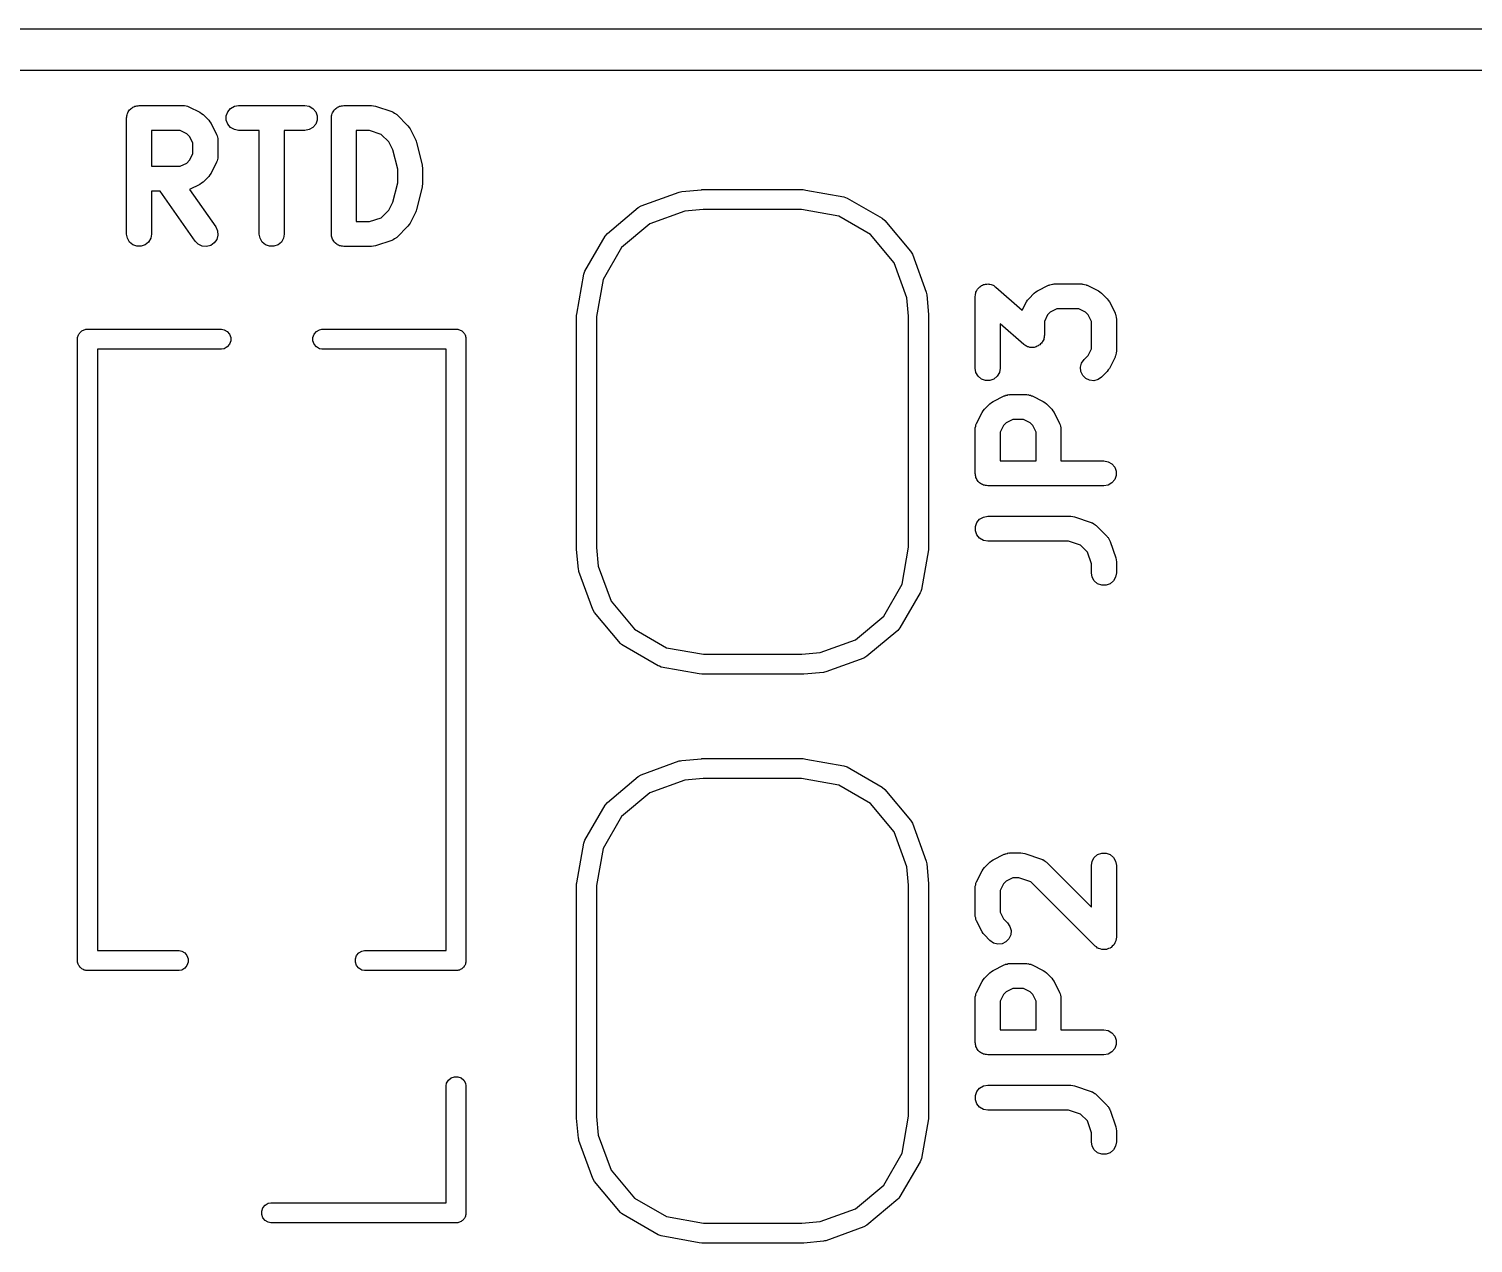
# Model space of a CAD drawing. Extents: x 10 to 287, y -200 to -10.
# Drawn here: x 123.91 to 132.61, y -81.33 to -74.01 of the extents above; entities that cross this region are included whole.
import ezdxf

# ---------------------------------------------------------------- set-up
doc = ezdxf.new("R2010")
doc.units = 0
doc.header["$MEASUREMENT"] = 0
doc.layers.add('BLACK', color=7, linetype='CONTINUOUS')

msp = doc.modelspace()

# ---------------------------------------------------------------- linework, layer by layer
at = {"layer": 'BLACK', "linetype": 'CONTINUOUS'}
for p, q in [((118.545, -74.01), (136.589, -74.01)), ((136.442, -74.26), (118.692, -74.26)), ((124.525, -74.4892), (124.531, -74.4859)), ((124.531, -74.4859), (124.536, -74.4817)), ((124.536, -74.4817), (124.542, -74.4795)), ((124.542, -74.4795), (124.548, -74.4762)), ((124.548, -74.4762), (124.554, -74.475)), ((124.554, -74.475), (124.56, -74.4728)), ((124.56, -74.4728), (124.567, -74.4728)), ((124.567, -74.4728), (124.573, -74.4717)), ((124.573, -74.4717), (124.84, -74.4717)), ((124.84, -74.4717), (124.844, -74.4724)), ((124.844, -74.4724), (124.848, -74.4722)), ((124.848, -74.4722), (124.857, -74.4747)), ((124.857, -74.4747), (124.866, -74.4762)), ((124.866, -74.4762), (124.869, -74.4784)), ((124.869, -74.4784), (124.873, -74.4796)), ((124.873, -74.4796), (124.94, -74.5129)), ((125.125, -74.4892), (125.148, -74.4762)), ((125.148, -74.4762), (125.173, -74.4717)), ((125.173, -74.4717), (125.573, -74.4717)), ((125.573, -74.4717), (125.599, -74.4762)), ((125.599, -74.4762), (125.621, -74.4892)), ((125.758, -74.4892), (125.764, -74.4859)), ((125.764, -74.4859), (125.769, -74.4817)), ((125.769, -74.4817), (125.775, -74.4795)), ((125.775, -74.4795), (125.781, -74.4762)), ((125.781, -74.4762), (125.787, -74.475)), ((125.787, -74.475), (125.794, -74.4728)), ((125.794, -74.4728), (125.8, -74.4728)), ((125.8, -74.4728), (125.807, -74.4717)), ((125.807, -74.4717), (125.973, -74.4717)), ((125.973, -74.4717), (125.985, -74.4738)), ((125.985, -74.4738), (125.997, -74.4755)), ((125.997, -74.4755), (126.097, -74.5088)), ((124.498, -74.5467), (124.499, -74.5402)), ((124.498, -75.2467), (124.498, -74.5467)), ((124.499, -74.5336), (124.502, -74.5275)), ((124.499, -74.5402), (124.499, -74.5336)), ((124.502, -74.5275), (124.503, -74.521)), ((124.503, -74.521), (124.506, -74.5153)), ((124.506, -74.5153), (124.508, -74.5092)), ((124.508, -74.5092), (124.512, -74.5041)), ((124.512, -74.5041), (124.516, -74.4985)), ((124.516, -74.4985), (124.521, -74.4942)), ((124.521, -74.4942), (124.525, -74.4892)), ((124.94, -74.5129), (124.95, -74.5201)), ((124.95, -74.5201), (124.96, -74.527)), ((124.96, -74.527), (124.993, -74.5603)), ((124.993, -74.5603), (125, -74.5701)), ((125, -74.5701), (125.007, -74.5798)), ((125.099, -74.5336), (125.108, -74.5092)), ((125.099, -74.5597), (125.099, -74.5336)), ((125.108, -74.5842), (125.099, -74.5597)), ((125.108, -74.5092), (125.125, -74.4892)), ((125.621, -74.4892), (125.638, -74.5092)), ((125.638, -74.5092), (125.647, -74.5336)), ((125.647, -74.5597), (125.638, -74.5842)), ((125.647, -74.5336), (125.647, -74.5597)), ((125.732, -74.5467), (125.733, -74.5402)), ((125.732, -75.2467), (125.732, -74.5467)), ((125.733, -74.5336), (125.735, -74.5275)), ((125.733, -74.5402), (125.733, -74.5336)), ((125.735, -74.5275), (125.736, -74.521)), ((125.736, -74.521), (125.739, -74.5153)), ((125.739, -74.5153), (125.742, -74.5092)), ((125.742, -74.5092), (125.746, -74.5041)), ((125.746, -74.5041), (125.749, -74.4985)), ((125.749, -74.4985), (125.754, -74.4942)), ((125.754, -74.4942), (125.758, -74.4892)), ((126.097, -74.5088), (126.101, -74.5109)), ((126.101, -74.5109), (126.105, -74.512)), ((126.105, -74.512), (126.112, -74.5171)), ((126.112, -74.5171), (126.12, -74.5213)), ((126.12, -74.5213), (126.123, -74.5245)), ((126.123, -74.5245), (126.126, -74.527)), ((126.126, -74.527), (126.193, -74.5936)), ((124.648, -74.6217), (124.648, -74.8383)), ((124.822, -74.6217), (124.648, -74.6217)), ((124.862, -74.6416), (124.822, -74.6217)), ((124.878, -74.6578), (124.862, -74.6416)), ((124.898, -74.6977), (124.878, -74.6578)), ((125.007, -74.5798), (125.04, -74.6465)), ((125.04, -74.6465), (125.042, -74.6506)), ((125.042, -74.6506), (125.044, -74.6543)), ((125.044, -74.6543), (125.045, -74.663)), ((125.045, -74.663), (125.048, -74.6714)), ((125.125, -74.6041), (125.108, -74.5842)), ((125.148, -74.6171), (125.125, -74.6041)), ((125.173, -74.6217), (125.148, -74.6171)), ((125.298, -74.6217), (125.173, -74.6217)), ((125.298, -75.2467), (125.298, -74.6217)), ((125.573, -74.6217), (125.448, -74.6217)), ((125.448, -74.6217), (125.448, -75.2467)), ((125.599, -74.6171), (125.573, -74.6217)), ((125.621, -74.6041), (125.599, -74.6171)), ((125.638, -74.5842), (125.621, -74.6041)), ((125.882, -74.6217), (125.882, -75.1717)), ((125.961, -74.6217), (125.882, -74.6217)), ((126.033, -74.6456), (125.961, -74.6217)), ((126.078, -74.6911), (126.033, -74.6456)), ((126.193, -74.5936), (126.2, -74.6035)), ((126.2, -74.6035), (126.207, -74.6131)), ((126.207, -74.6131), (126.24, -74.6798)), ((124.898, -74.7623), (124.898, -74.6977)), ((125.048, -74.6714), (125.047, -74.6757)), ((125.047, -74.6757), (125.048, -74.68)), ((125.048, -74.68), (125.048, -74.78)), ((126.102, -74.7395), (126.078, -74.6911)), ((126.132, -74.8559), (126.102, -74.7395)), ((126.24, -74.6798), (126.243, -74.6877)), ((126.243, -74.6877), (126.246, -74.6951)), ((126.246, -74.6951), (126.279, -74.8285)), ((124.822, -74.8383), (124.862, -74.8184)), ((124.862, -74.8184), (124.878, -74.8022)), ((124.878, -74.8022), (124.898, -74.7623)), ((125.04, -74.8135), (125.007, -74.8802)), ((125.042, -74.8094), (125.04, -74.8135)), ((125.044, -74.8057), (125.042, -74.8094)), ((125.045, -74.797), (125.044, -74.8057)), ((125.048, -74.7886), (125.045, -74.797)), ((125.048, -74.78), (125.047, -74.7843)), ((125.047, -74.7843), (125.048, -74.7886)), ((126.279, -74.8285), (126.28, -74.8376)), ((124.648, -74.8383), (124.822, -74.8383)), ((124.993, -74.8997), (124.96, -74.933)), ((125, -74.8899), (124.993, -74.8997)), ((125.007, -74.8802), (125, -74.8899)), ((126.132, -74.9374), (126.132, -74.8559)), ((126.28, -74.8376), (126.282, -74.8467)), ((126.282, -74.8467), (126.282, -74.9467)), ((124.701, -74.9883), (124.648, -74.9883)), ((124.648, -74.9883), (124.648, -75.2467)), ((124.912, -75.2897), (124.701, -74.9883)), ((124.94, -74.9471), (124.877, -74.9786)), ((124.877, -74.9786), (125.035, -75.2037)), ((124.95, -74.9399), (124.94, -74.9471)), ((124.96, -74.933), (124.95, -74.9399)), ((126.102, -75.0538), (126.132, -74.9374)), ((126.279, -74.9649), (126.246, -75.0982)), ((126.28, -74.9557), (126.279, -74.9649)), ((126.282, -74.9467), (126.28, -74.9557)), ((127.599, -75.0764), (127.828, -74.9933)), ((127.828, -74.9933), (127.836, -74.9919)), ((127.836, -74.9919), (127.843, -74.9899)), ((127.843, -74.9899), (127.962, -74.9795)), ((127.962, -74.9795), (127.965, -74.979)), ((127.965, -74.979), (128.575, -74.979)), ((128.575, -74.979), (128.591, -74.9817)), ((128.591, -74.9817), (128.82, -75.0221)), ((126.078, -75.1022), (126.102, -75.0538)), ((126.246, -75.0982), (126.243, -75.1057)), ((127.395, -75.2431), (127.581, -75.0868)), ((127.581, -75.0868), (127.599, -75.0764)), ((127.599, -75.0764), (127.599, -75.0764)), ((128.82, -75.0221), (128.839, -75.0293)), ((128.839, -75.0293), (128.839, -75.0293)), ((128.839, -75.0293), (129.05, -75.1508)), ((125.882, -75.1717), (125.961, -75.1717)), ((125.961, -75.1717), (126.033, -75.1478)), ((126.033, -75.1478), (126.078, -75.1022)), ((126.207, -75.1802), (126.2, -75.1899)), ((126.24, -75.1135), (126.207, -75.1802)), ((126.243, -75.1057), (126.24, -75.1135)), ((127.862, -75.1087), (127.65, -75.1855)), ((127.973, -75.099), (127.862, -75.1087)), ((128.565, -75.099), (127.973, -75.099)), ((128.789, -75.1385), (128.565, -75.099)), ((128.981, -75.2494), (128.789, -75.1385)), ((129.05, -75.1508), (129.066, -75.1642)), ((129.066, -75.1642), (129.222, -75.3504)), ((124.503, -75.2723), (124.498, -75.2467)), ((124.648, -75.2467), (124.644, -75.2723)), ((125.035, -75.2037), (125.046, -75.2273)), ((125.048, -75.2532), (125.041, -75.2784)), ((125.046, -75.2273), (125.048, -75.2532)), ((125.303, -75.2723), (125.298, -75.2467)), ((125.448, -75.2467), (125.444, -75.2723)), ((125.733, -75.2531), (125.732, -75.2467)), ((125.733, -75.2597), (125.733, -75.2531)), ((125.735, -75.2659), (125.733, -75.2597)), ((125.736, -75.2723), (125.735, -75.2659)), ((126.12, -75.2721), (126.112, -75.2763)), ((126.123, -75.2688), (126.12, -75.2721)), ((126.126, -75.2664), (126.123, -75.2688)), ((126.193, -75.1997), (126.126, -75.2664)), ((126.2, -75.1899), (126.193, -75.1997)), ((127.26, -75.4696), (127.382, -75.259)), ((127.382, -75.259), (127.395, -75.2431)), ((127.395, -75.2431), (127.395, -75.2431)), ((127.65, -75.1855), (127.48, -75.3282)), ((129.123, -75.4195), (128.981, -75.2494)), ((124.516, -75.2949), (124.503, -75.2723)), ((124.536, -75.3116), (124.516, -75.2949)), ((124.56, -75.3205), (124.536, -75.3116)), ((124.586, -75.3205), (124.56, -75.3205)), ((124.611, -75.3116), (124.586, -75.3205)), ((124.631, -75.2949), (124.611, -75.3116)), ((124.644, -75.2723), (124.631, -75.2949)), ((124.93, -75.3081), (124.912, -75.2897)), ((124.954, -75.3191), (124.93, -75.3081)), ((124.98, -75.3214), (124.954, -75.3191)), ((125.005, -75.3146), (124.98, -75.3214)), ((125.026, -75.2997), (125.005, -75.3146)), ((125.041, -75.2784), (125.026, -75.2997)), ((125.316, -75.2949), (125.303, -75.2723)), ((125.336, -75.3116), (125.316, -75.2949)), ((125.36, -75.3205), (125.336, -75.3116)), ((125.386, -75.3205), (125.36, -75.3205)), ((125.411, -75.3116), (125.386, -75.3205)), ((125.431, -75.2949), (125.411, -75.3116)), ((125.444, -75.2723), (125.431, -75.2949)), ((125.739, -75.278), (125.736, -75.2723)), ((125.742, -75.2842), (125.739, -75.278)), ((125.746, -75.2892), (125.742, -75.2842)), ((125.749, -75.2949), (125.746, -75.2892)), ((125.754, -75.2991), (125.749, -75.2949)), ((125.758, -75.3041), (125.754, -75.2991)), ((125.764, -75.3074), (125.758, -75.3041)), ((125.769, -75.3116), (125.764, -75.3074)), ((125.775, -75.3139), (125.769, -75.3116)), ((125.781, -75.3171), (125.775, -75.3139)), ((125.787, -75.3183), (125.781, -75.3171)), ((125.794, -75.3205), (125.787, -75.3183)), ((125.8, -75.3205), (125.794, -75.3205)), ((125.807, -75.3217), (125.8, -75.3205)), ((125.973, -75.3217), (125.807, -75.3217)), ((125.985, -75.3196), (125.973, -75.3217)), ((125.997, -75.3178), (125.985, -75.3196)), ((126.097, -75.2845), (125.997, -75.3178)), ((126.101, -75.2824), (126.097, -75.2845)), ((126.105, -75.2813), (126.101, -75.2824)), ((126.112, -75.2763), (126.105, -75.2813)), ((127.48, -75.3282), (127.369, -75.5204)), ((129.222, -75.3504), (129.233, -75.3685)), ((129.2, -75.6305), (129.123, -75.4195)), ((129.233, -75.3685), (129.233, -75.3685)), ((129.233, -75.3685), (129.316, -75.5969)), ((127.211, -75.7286), (127.253, -75.4892)), ((127.253, -75.4892), (127.26, -75.4696)), ((127.26, -75.4696), (127.26, -75.4696)), ((127.369, -75.5204), (127.33, -75.7442)), ((129.316, -75.5969), (129.317, -75.6046)), ((129.317, -75.6046), (129.319, -75.6122)), ((129.319, -75.6122), (129.33, -75.7312)), ((129.612, -75.6223), (129.613, -75.6151)), ((129.613, -75.6078), (129.615, -75.6024)), ((129.613, -75.6151), (129.613, -75.6078)), ((129.615, -75.6024), (129.616, -75.5967)), ((129.616, -75.5967), (129.62, -75.5903)), ((129.62, -75.5903), (129.623, -75.5835)), ((129.623, -75.5835), (129.626, -75.5791)), ((129.626, -75.5791), (129.629, -75.5741)), ((129.629, -75.5741), (129.635, -75.5694)), ((129.635, -75.5694), (129.64, -75.5639)), ((129.64, -75.5639), (129.645, -75.5611)), ((129.645, -75.5611), (129.649, -75.5574)), ((129.649, -75.5574), (129.656, -75.5549)), ((129.656, -75.5549), (129.662, -75.5513)), ((129.662, -75.5513), (129.668, -75.5505)), ((129.668, -75.5505), (129.674, -75.5485)), ((129.674, -75.5485), (129.681, -75.5485)), ((129.681, -75.5485), (129.688, -75.5473)), ((129.688, -75.5473), (129.694, -75.5485)), ((129.694, -75.5485), (129.7, -75.5485)), ((129.7, -75.5485), (129.707, -75.551)), ((129.707, -75.551), (129.714, -75.5524)), ((129.714, -75.5524), (129.719, -75.5554)), ((129.719, -75.5554), (129.724, -75.5574)), ((129.724, -75.5574), (129.73, -75.5621)), ((129.73, -75.5621), (129.736, -75.5659)), ((129.736, -75.5659), (129.895, -75.7049)), ((129.934, -75.636), (129.967, -75.6026)), ((129.967, -75.6026), (129.977, -75.5957)), ((129.977, -75.5957), (129.986, -75.5886)), ((129.986, -75.5886), (130.053, -75.5553)), ((130.053, -75.5553), (130.057, -75.554)), ((130.057, -75.554), (130.061, -75.5519)), ((130.061, -75.5519), (130.07, -75.5503)), ((130.07, -75.5503), (130.078, -75.5478)), ((130.078, -75.5478), (130.082, -75.5481)), ((130.082, -75.5481), (130.087, -75.5473)), ((130.087, -75.5473), (130.253, -75.5473)), ((130.253, -75.5473), (130.258, -75.5481)), ((130.258, -75.5481), (130.262, -75.5478)), ((130.262, -75.5478), (130.27, -75.5503)), ((130.27, -75.5503), (130.279, -75.5519)), ((130.279, -75.5519), (130.283, -75.554)), ((130.283, -75.554), (130.287, -75.5553)), ((130.287, -75.5553), (130.354, -75.5886)), ((130.354, -75.5886), (130.363, -75.5957)), ((130.363, -75.5957), (130.373, -75.6026)), ((130.373, -75.6026), (130.406, -75.636)), ((129.21, -75.7416), (129.2, -75.6305)), ((129.612, -76.0557), (129.612, -75.6223)), ((129.895, -75.7049), (129.92, -75.6555)), ((129.92, -75.6555), (129.927, -75.6458)), ((129.927, -75.6458), (129.934, -75.636)), ((130.104, -75.6973), (130.064, -75.7173)), ((130.236, -75.6973), (130.104, -75.6973)), ((130.276, -75.7173), (130.236, -75.6973)), ((130.406, -75.636), (130.413, -75.6458)), ((130.413, -75.6458), (130.42, -75.6555)), ((130.42, -75.6555), (130.454, -75.7221)), ((127.21, -75.7338), (127.211, -75.7286)), ((127.21, -77.1442), (127.21, -75.7338)), ((127.211, -75.7286), (127.211, -75.7286)), ((127.33, -75.7442), (127.33, -77.1364)), ((129.21, -77.1337), (129.21, -75.7416)), ((129.33, -75.7312), (129.33, -75.7338)), ((129.33, -75.7338), (129.33, -77.1442)), ((129.904, -75.9121), (129.762, -75.7876)), ((129.762, -75.7876), (129.762, -76.0557)), ((130.048, -75.7334), (130.028, -75.7734)), ((130.028, -75.7734), (130.028, -75.8557)), ((130.064, -75.7173), (130.048, -75.7334)), ((130.292, -75.7334), (130.276, -75.7173)), ((130.312, -75.7734), (130.292, -75.7334)), ((130.312, -75.938), (130.312, -75.7734)), ((130.454, -75.7221), (130.455, -75.7263)), ((130.455, -75.7263), (130.457, -75.73)), ((130.457, -75.73), (130.459, -75.7387)), ((130.459, -75.7387), (130.461, -75.7471)), ((130.461, -75.7471), (130.461, -75.7514)), ((130.461, -75.7514), (130.462, -75.7557)), ((130.462, -75.7557), (130.462, -75.9557)), ((124.203, -75.8695), (124.205, -75.8645)), ((124.203, -75.8749), (124.203, -75.8695)), ((124.203, -79.6303), (124.203, -75.8749)), ((124.205, -75.8645), (124.206, -75.8593)), ((124.206, -75.8593), (124.209, -75.8547)), ((124.209, -75.8547), (124.21, -75.8496)), ((124.21, -75.8496), (124.214, -75.8456)), ((124.214, -75.8456), (124.217, -75.8409)), ((124.217, -75.8409), (124.221, -75.8375)), ((124.221, -75.8375), (124.224, -75.8334)), ((124.224, -75.8334), (124.229, -75.8308)), ((124.229, -75.8308), (124.233, -75.8273)), ((124.233, -75.8273), (124.238, -75.8255)), ((124.238, -75.8255), (124.242, -75.8229)), ((124.242, -75.8229), (124.248, -75.8219)), ((124.248, -75.8219), (124.253, -75.8201)), ((124.253, -75.8201), (124.258, -75.8201)), ((124.258, -75.8201), (124.258, -75.8201)), ((124.258, -75.8201), (125.071, -75.8201)), ((125.071, -75.8201), (125.087, -75.8229)), ((125.087, -75.8229), (125.105, -75.8334)), ((125.105, -75.8334), (125.118, -75.8496)), ((125.118, -75.8496), (125.126, -75.8695)), ((125.126, -75.8695), (125.126, -75.8907)), ((125.621, -75.8695), (125.628, -75.8496)), ((125.621, -75.8907), (125.621, -75.8695)), ((125.628, -75.8496), (125.642, -75.8334)), ((125.642, -75.8334), (125.66, -75.8229)), ((125.66, -75.8229), (125.675, -75.8201)), ((125.675, -75.8201), (126.488, -75.8201)), ((126.488, -75.8201), (126.494, -75.8201)), ((126.488, -75.8201), (126.488, -75.8201)), ((126.494, -75.8201), (126.499, -75.8219)), ((126.499, -75.8219), (126.504, -75.8229)), ((126.504, -75.8229), (126.509, -75.8255)), ((126.509, -75.8255), (126.514, -75.8273)), ((126.514, -75.8273), (126.518, -75.8308)), ((126.518, -75.8308), (126.522, -75.8334)), ((126.522, -75.8334), (126.526, -75.8375)), ((126.526, -75.8375), (126.53, -75.8409)), ((126.53, -75.8409), (126.533, -75.8456)), ((126.533, -75.8456), (126.536, -75.8496)), ((126.536, -75.8496), (126.538, -75.8546)), ((126.538, -75.8546), (126.54, -75.8593)), ((126.54, -75.8593), (126.541, -75.8645)), ((126.541, -75.8645), (126.543, -75.8695)), ((126.543, -75.8695), (126.543, -75.8749)), ((126.543, -75.8749), (126.543, -75.8749)), ((126.543, -75.8749), (126.543, -79.6304)), ((130.024, -75.8813), (130.02, -75.8877)), ((130.025, -75.8756), (130.024, -75.8813)), ((130.027, -75.8702), (130.025, -75.8756)), ((130.028, -75.8557), (130.027, -75.8629)), ((130.027, -75.8629), (130.027, -75.8702)), ((125.071, -75.9401), (124.323, -75.9401)), ((124.323, -75.9401), (124.323, -79.5651)), ((125.087, -75.9374), (125.071, -75.9401)), ((125.105, -75.9268), (125.087, -75.9374)), ((125.118, -75.9106), (125.105, -75.9268)), ((125.126, -75.8907), (125.118, -75.9106)), ((125.628, -75.9106), (125.621, -75.8907)), ((125.642, -75.9268), (125.628, -75.9106)), ((125.66, -75.9374), (125.642, -75.9268)), ((125.675, -75.9401), (125.66, -75.9374)), ((126.423, -75.9401), (125.675, -75.9401)), ((126.423, -79.5651), (126.423, -75.9401)), ((129.91, -75.9159), (129.904, -75.9121)), ((129.916, -75.9206), (129.91, -75.9159)), ((129.921, -75.9226), (129.916, -75.9206)), ((129.926, -75.9256), (129.921, -75.9226)), ((129.933, -75.927), (129.926, -75.9256)), ((129.94, -75.9295), (129.933, -75.927)), ((129.946, -75.9295), (129.94, -75.9295)), ((129.952, -75.9306), (129.946, -75.9295)), ((129.959, -75.9295), (129.952, -75.9306)), ((129.966, -75.9295), (129.959, -75.9295)), ((129.972, -75.9275), (129.966, -75.9295)), ((129.978, -75.9267), (129.972, -75.9275)), ((129.984, -75.9231), (129.978, -75.9267)), ((129.991, -75.9206), (129.984, -75.9231)), ((129.995, -75.9169), (129.991, -75.9206)), ((130, -75.9141), (129.995, -75.9169)), ((130.005, -75.9086), (130, -75.9141)), ((130.011, -75.9039), (130.005, -75.9086)), ((130.014, -75.8989), (130.011, -75.9039)), ((130.017, -75.8945), (130.014, -75.8989)), ((130.02, -75.8877), (130.017, -75.8945)), ((130.292, -75.9779), (130.312, -75.938)), ((130.461, -75.9642), (130.459, -75.9727)), ((130.462, -75.9557), (130.461, -75.9599)), ((130.461, -75.9599), (130.461, -75.9642)), ((130.245, -76.0491), (130.252, -76.024)), ((130.248, -76.0751), (130.245, -76.0491)), ((130.252, -76.024), (130.267, -76.0026)), ((130.267, -76.0026), (130.292, -75.9779)), ((130.454, -75.9892), (130.42, -76.0559)), ((130.455, -75.9851), (130.454, -75.9892)), ((130.457, -75.9813), (130.455, -75.9851)), ((130.459, -75.9727), (130.457, -75.9813)), ((129.616, -76.0813), (129.612, -76.0557)), ((129.629, -76.1039), (129.616, -76.0813)), ((129.649, -76.1206), (129.629, -76.1039)), ((129.674, -76.1295), (129.649, -76.1206)), ((129.7, -76.1295), (129.674, -76.1295)), ((129.724, -76.1206), (129.7, -76.1295)), ((129.744, -76.1039), (129.724, -76.1206)), ((129.757, -76.0813), (129.744, -76.1039)), ((129.762, -76.0557), (129.757, -76.0813)), ((130.259, -76.0987), (130.248, -76.0751)), ((130.277, -76.1171), (130.259, -76.0987)), ((130.301, -76.1281), (130.277, -76.1171)), ((130.327, -76.1304), (130.301, -76.1281)), ((130.352, -76.1236), (130.327, -76.1304)), ((130.373, -76.1087), (130.352, -76.1236)), ((130.406, -76.0754), (130.373, -76.1087)), ((130.413, -76.0655), (130.406, -76.0754)), ((130.42, -76.0559), (130.413, -76.0655)), ((129.72, -76.2553), (129.786, -76.2219)), ((129.786, -76.2219), (129.791, -76.2207)), ((129.791, -76.2207), (129.794, -76.2185)), ((129.794, -76.2185), (129.803, -76.217)), ((129.803, -76.217), (129.811, -76.2145)), ((129.811, -76.2145), (129.816, -76.2147)), ((129.816, -76.2147), (129.82, -76.214)), ((129.82, -76.214), (129.92, -76.214)), ((129.92, -76.214), (129.924, -76.2148)), ((129.924, -76.2148), (129.929, -76.2145)), ((129.929, -76.2145), (129.937, -76.217)), ((129.937, -76.217), (129.946, -76.2185)), ((129.946, -76.2185), (129.949, -76.2207)), ((129.949, -76.2207), (129.954, -76.2219)), ((129.954, -76.2219), (130.02, -76.2553)), ((129.653, -76.3221), (129.66, -76.3125)), ((129.66, -76.3125), (129.667, -76.3026)), ((129.667, -76.3026), (129.7, -76.2693)), ((129.7, -76.2693), (129.71, -76.2624)), ((129.71, -76.2624), (129.72, -76.2553)), ((130.02, -76.2553), (130.03, -76.2624)), ((130.03, -76.2624), (130.04, -76.2693)), ((130.04, -76.2693), (130.073, -76.3026)), ((130.073, -76.3026), (130.08, -76.3125)), ((130.08, -76.3125), (130.087, -76.3221)), ((129.615, -76.4053), (129.616, -76.3967)), ((129.616, -76.3967), (129.618, -76.3929)), ((129.618, -76.3929), (129.62, -76.3888)), ((129.62, -76.3888), (129.653, -76.3221)), ((129.782, -76.4001), (129.762, -76.44)), ((129.798, -76.384), (129.782, -76.4001)), ((129.838, -76.364), (129.798, -76.384)), ((129.902, -76.364), (129.838, -76.364)), ((129.942, -76.384), (129.902, -76.364)), ((129.958, -76.4001), (129.942, -76.384)), ((129.978, -76.44), (129.958, -76.4001)), ((130.087, -76.3221), (130.12, -76.3888)), ((130.12, -76.3888), (130.122, -76.3929)), ((130.122, -76.3929), (130.124, -76.3967)), ((130.124, -76.3967), (130.125, -76.4053)), ((129.612, -76.4138), (129.615, -76.4053)), ((129.612, -76.4181), (129.612, -76.4138)), ((129.612, -76.4223), (129.612, -76.4181)), ((129.612, -76.689), (129.612, -76.4223)), ((129.762, -76.44), (129.762, -76.614)), ((129.978, -76.614), (129.978, -76.44)), ((130.125, -76.4053), (130.128, -76.4138)), ((130.128, -76.4138), (130.128, -76.4181)), ((130.128, -76.4181), (130.128, -76.4223)), ((130.128, -76.4223), (130.128, -76.614)), ((129.762, -76.614), (129.978, -76.614)), ((130.128, -76.614), (130.387, -76.614)), ((130.387, -76.614), (130.412, -76.6185)), ((130.412, -76.6185), (130.435, -76.6315)), ((130.435, -76.6315), (130.452, -76.6515)), ((130.452, -76.6515), (130.461, -76.676)), ((129.613, -76.6955), (129.612, -76.689)), ((129.613, -76.702), (129.613, -76.6955)), ((129.615, -76.7082), (129.613, -76.702)), ((129.616, -76.7147), (129.615, -76.7082)), ((129.619, -76.7203), (129.616, -76.7147)), ((129.622, -76.7265), (129.619, -76.7203)), ((129.626, -76.7315), (129.622, -76.7265)), ((129.629, -76.7372), (129.626, -76.7315)), ((129.634, -76.7414), (129.629, -76.7372)), ((129.638, -76.7465), (129.634, -76.7414)), ((129.644, -76.7497), (129.638, -76.7465)), ((129.649, -76.754), (129.644, -76.7497)), ((130.435, -76.7465), (130.412, -76.7595)), ((130.452, -76.7265), (130.435, -76.7465)), ((130.461, -76.702), (130.452, -76.7265)), ((130.461, -76.676), (130.461, -76.702)), ((129.655, -76.7562), (129.649, -76.754)), ((129.661, -76.7595), (129.655, -76.7562)), ((129.667, -76.7606), (129.661, -76.7595)), ((129.674, -76.7629), (129.667, -76.7606)), ((129.68, -76.7629), (129.674, -76.7629)), ((129.687, -76.764), (129.68, -76.7629)), ((130.387, -76.764), (129.687, -76.764)), ((130.412, -76.7595), (130.387, -76.764)), ((129.613, -77.0093), (129.622, -76.9848)), ((129.613, -77.0354), (129.613, -77.0093)), ((129.622, -76.9848), (129.638, -76.9649)), ((129.638, -76.9649), (129.661, -76.9519)), ((129.661, -76.9519), (129.687, -76.9473)), ((129.687, -76.9473), (130.187, -76.9473)), ((130.187, -76.9473), (130.199, -76.9494)), ((130.199, -76.9494), (130.21, -76.9512)), ((130.21, -76.9512), (130.31, -76.9845)), ((130.31, -76.9845), (130.314, -76.9866)), ((130.314, -76.9866), (130.318, -76.9877)), ((130.318, -76.9877), (130.326, -76.9927)), ((130.326, -76.9927), (130.333, -76.9969)), ((130.333, -76.9969), (130.336, -77.0002)), ((130.336, -77.0002), (130.34, -77.0026)), ((130.34, -77.0026), (130.406, -77.0693)), ((129.622, -77.0598), (129.613, -77.0354)), ((129.638, -77.0798), (129.622, -77.0598)), ((129.661, -77.0928), (129.638, -77.0798)), ((129.687, -77.0973), (129.661, -77.0928)), ((130.174, -77.0973), (129.687, -77.0973)), ((130.246, -77.1212), (130.174, -77.0973)), ((130.406, -77.0693), (130.409, -77.0728)), ((130.409, -77.0728), (130.412, -77.0757)), ((130.412, -77.0757), (130.416, -77.0834)), ((130.416, -77.0834), (130.421, -77.0906)), ((130.421, -77.0906), (130.422, -77.0948)), ((130.422, -77.0948), (130.424, -77.0986)), ((130.424, -77.0986), (130.458, -77.1986)), ((127.21, -77.1468), (127.21, -77.1442)), ((127.221, -77.2658), (127.21, -77.1468)), ((127.33, -77.1364), (127.34, -77.2475)), ((129.171, -77.3576), (129.21, -77.1337)), ((129.329, -77.1494), (129.287, -77.3888)), ((129.33, -77.1442), (129.329, -77.1494)), ((130.288, -77.1628), (130.246, -77.1212)), ((130.312, -77.2345), (130.288, -77.1628)), ((127.223, -77.2734), (127.221, -77.2658)), ((127.224, -77.2811), (127.223, -77.2734)), ((127.34, -77.2475), (127.417, -77.4585)), ((130.312, -77.289), (130.312, -77.2345)), ((130.458, -77.1986), (130.46, -77.2105)), ((130.46, -77.2105), (130.462, -77.2223)), ((130.462, -77.2223), (130.462, -77.289)), ((127.307, -77.5095), (127.224, -77.2811)), ((129.06, -77.5498), (129.171, -77.3576)), ((130.316, -77.3147), (130.312, -77.289)), ((130.329, -77.3372), (130.316, -77.3147)), ((130.349, -77.354), (130.329, -77.3372)), ((130.374, -77.3629), (130.349, -77.354)), ((130.424, -77.354), (130.4, -77.3629)), ((130.444, -77.3372), (130.424, -77.354)), ((130.457, -77.3147), (130.444, -77.3372)), ((130.462, -77.289), (130.457, -77.3147)), ((129.28, -77.4084), (129.158, -77.6189)), ((129.283, -77.4001), (129.28, -77.4084)), ((129.28, -77.4084), (129.28, -77.4084)), ((129.287, -77.3888), (129.283, -77.4001)), ((129.287, -77.3888), (129.287, -77.3888)), ((130.4, -77.3629), (130.374, -77.3629)), ((127.318, -77.5276), (127.307, -77.5095)), ((127.307, -77.5095), (127.307, -77.5095)), ((127.474, -77.7138), (127.318, -77.5276)), ((127.417, -77.4585), (127.559, -77.6286)), ((128.89, -77.6925), (129.06, -77.5498)), ((129.158, -77.619), (129.151, -77.6276)), ((129.158, -77.6189), (129.158, -77.619)), ((127.559, -77.6286), (127.751, -77.7395)), ((128.678, -77.7693), (128.89, -77.6925)), ((129.145, -77.6349), (128.959, -77.7912)), ((129.151, -77.6276), (129.145, -77.6349)), ((129.145, -77.6349), (129.145, -77.6349)), ((127.481, -77.7199), (127.474, -77.7138)), ((127.474, -77.7138), (127.474, -77.7138)), ((127.49, -77.7272), (127.481, -77.7199)), ((127.701, -77.8487), (127.49, -77.7272)), ((127.49, -77.7272), (127.49, -77.7272)), ((127.751, -77.7395), (127.975, -77.779)), ((127.975, -77.779), (128.567, -77.779)), ((128.567, -77.779), (128.678, -77.7693)), ((128.959, -77.7912), (128.941, -77.8016)), ((127.709, -77.8518), (127.701, -77.8487)), ((127.701, -77.8487), (127.701, -77.8487)), ((127.72, -77.8559), (127.709, -77.8518)), ((127.949, -77.8963), (127.72, -77.8559)), ((127.72, -77.8559), (127.72, -77.8559)), ((128.941, -77.8016), (128.712, -77.8847)), ((128.941, -77.8016), (128.941, -77.8016)), ((127.965, -77.899), (127.949, -77.8963)), ((128.575, -77.899), (127.965, -77.899)), ((128.578, -77.8985), (128.575, -77.899)), ((128.697, -77.8881), (128.578, -77.8985)), ((128.704, -77.8861), (128.697, -77.8881)), ((128.712, -77.8847), (128.704, -77.8861)), ((127.599, -78.5054), (127.828, -78.4223)), ((127.828, -78.4223), (127.836, -78.4209)), ((127.836, -78.4209), (127.843, -78.4189)), ((127.843, -78.4189), (127.962, -78.4085)), ((127.962, -78.4085), (127.965, -78.408)), ((127.965, -78.408), (128.575, -78.408)), ((128.575, -78.408), (128.591, -78.4107)), ((128.591, -78.4107), (128.82, -78.4511)), ((128.82, -78.4511), (128.839, -78.4583)), ((128.839, -78.4583), (128.839, -78.4583)), ((128.839, -78.4583), (129.05, -78.5798)), ((127.395, -78.6721), (127.581, -78.5158)), ((127.581, -78.5158), (127.599, -78.5054)), ((127.599, -78.5054), (127.599, -78.5054)), ((127.862, -78.5377), (127.65, -78.6145)), ((127.973, -78.528), (127.862, -78.5377)), ((128.565, -78.528), (127.973, -78.528)), ((128.789, -78.5675), (128.565, -78.528)), ((128.981, -78.6784), (128.789, -78.5675)), ((127.65, -78.6145), (127.48, -78.7572)), ((129.05, -78.5798), (129.066, -78.5932)), ((129.066, -78.5932), (129.222, -78.7794)), ((127.26, -78.8986), (127.382, -78.688)), ((127.382, -78.688), (127.395, -78.6721)), ((127.395, -78.6721), (127.395, -78.6721)), ((129.123, -78.8485), (128.981, -78.6784)), ((127.48, -78.7572), (127.369, -78.9494)), ((129.222, -78.7794), (129.233, -78.7975)), ((129.233, -78.7975), (129.233, -78.7975)), ((129.233, -78.7975), (129.316, -79.0259)), ((127.211, -79.1576), (127.253, -78.9182)), ((127.253, -78.9182), (127.26, -78.8986)), ((127.26, -78.8986), (127.26, -78.8986)), ((129.2, -79.0595), (129.123, -78.8485)), ((127.369, -78.9494), (127.33, -79.1732)), ((129.72, -79.0176), (129.786, -78.9843)), ((129.786, -78.9843), (129.791, -78.983)), ((129.791, -78.983), (129.794, -78.9809)), ((129.794, -78.9809), (129.803, -78.9793)), ((129.803, -78.9793), (129.811, -78.9768)), ((129.811, -78.9768), (129.816, -78.9771)), ((129.816, -78.9771), (129.82, -78.9763)), ((129.82, -78.9763), (129.887, -78.9763)), ((129.887, -78.9763), (129.899, -78.9784)), ((129.899, -78.9784), (129.91, -78.9802)), ((129.91, -78.9802), (130.01, -79.0135)), ((130.01, -79.0135), (130.014, -79.0156)), ((130.316, -79.0257), (130.329, -79.0031)), ((130.329, -79.0031), (130.349, -78.9864)), ((130.349, -78.9864), (130.374, -78.9775)), ((130.374, -78.9775), (130.4, -78.9775)), ((130.4, -78.9775), (130.424, -78.9864)), ((130.424, -78.9864), (130.444, -79.0031)), ((130.444, -79.0031), (130.457, -79.0257)), ((129.21, -79.1706), (129.2, -79.0595)), ((129.316, -79.0259), (129.317, -79.0336)), ((129.317, -79.0336), (129.319, -79.0412)), ((129.319, -79.0412), (129.33, -79.1602)), ((129.62, -79.1511), (129.653, -79.0845)), ((129.653, -79.0845), (129.66, -79.0748)), ((129.66, -79.0748), (129.667, -79.065)), ((129.667, -79.065), (129.7, -79.0316)), ((129.7, -79.0316), (129.71, -79.0247)), ((129.71, -79.0247), (129.72, -79.0176)), ((130.014, -79.0156), (130.018, -79.0167)), ((130.018, -79.0167), (130.026, -79.0217)), ((130.026, -79.0217), (130.033, -79.0259)), ((130.033, -79.0259), (130.036, -79.0292)), ((130.036, -79.0292), (130.04, -79.0316)), ((130.04, -79.0316), (130.312, -79.3036)), ((130.312, -79.0513), (130.316, -79.0257)), ((130.312, -79.3036), (130.312, -79.0513)), ((130.457, -79.0257), (130.462, -79.0513)), ((130.462, -79.0513), (130.462, -79.4847)), ((127.21, -79.1628), (127.211, -79.1576)), ((127.21, -80.5732), (127.21, -79.1628)), ((127.211, -79.1576), (127.211, -79.1576)), ((127.33, -79.1732), (127.33, -80.5654)), ((129.21, -80.5627), (129.21, -79.1706)), ((129.33, -79.1602), (129.33, -79.1628)), ((129.33, -79.1628), (129.33, -80.5732)), ((129.612, -79.1761), (129.615, -79.1677)), ((129.612, -79.1804), (129.612, -79.1761)), ((129.612, -79.1847), (129.612, -79.1804)), ((129.612, -79.3513), (129.612, -79.1847)), ((129.615, -79.1677), (129.616, -79.159)), ((129.616, -79.159), (129.618, -79.1553)), ((129.618, -79.1553), (129.62, -79.1511)), ((129.782, -79.1624), (129.762, -79.2024)), ((129.798, -79.1463), (129.782, -79.1624)), ((129.838, -79.1263), (129.798, -79.1463)), ((129.874, -79.1263), (129.838, -79.1263)), ((129.946, -79.1502), (129.874, -79.1263)), ((130.334, -79.5377), (129.946, -79.1502)), ((129.762, -79.2024), (129.762, -79.3336)), ((129.612, -79.3556), (129.612, -79.3513)), ((129.612, -79.3599), (129.612, -79.3556)), ((129.615, -79.3683), (129.612, -79.3599)), ((129.762, -79.3336), (129.782, -79.3736)), ((129.616, -79.377), (129.615, -79.3683)), ((129.618, -79.3807), (129.616, -79.377)), ((129.62, -79.3849), (129.618, -79.3807)), ((129.653, -79.4515), (129.62, -79.3849)), ((129.782, -79.3736), (129.806, -79.3983)), ((129.806, -79.3983), (129.821, -79.4196)), ((129.821, -79.4196), (129.828, -79.4448)), ((129.828, -79.4448), (129.826, -79.4707)), ((129.66, -79.4612), (129.653, -79.4515)), ((129.667, -79.471), (129.66, -79.4612)), ((129.7, -79.5044), (129.667, -79.471)), ((129.722, -79.5193), (129.7, -79.5044)), ((129.747, -79.526), (129.722, -79.5193)), ((129.773, -79.5238), (129.747, -79.526)), ((129.796, -79.5128), (129.773, -79.5238)), ((129.815, -79.4944), (129.796, -79.5128)), ((129.826, -79.4707), (129.815, -79.4944)), ((130.444, -79.5329), (130.437, -79.5392)), ((130.446, -79.53), (130.444, -79.5329)), ((130.448, -79.5277), (130.446, -79.53)), ((130.452, -79.5188), (130.448, -79.5277)), ((130.457, -79.5103), (130.452, -79.5188)), ((130.458, -79.5071), (130.457, -79.5103)), ((130.459, -79.5041), (130.458, -79.5071)), ((130.46, -79.4943), (130.459, -79.5041)), ((130.462, -79.4847), (130.46, -79.4943)), ((124.323, -79.5651), (124.815, -79.5651)), ((124.815, -79.5651), (124.831, -79.5679)), ((124.831, -79.5679), (124.849, -79.5784)), ((124.849, -79.5784), (124.862, -79.5946)), ((124.862, -79.5946), (124.87, -79.6145)), ((124.87, -79.6145), (124.87, -79.6357)), ((125.877, -79.6145), (125.884, -79.5946)), ((125.877, -79.6357), (125.877, -79.6145)), ((125.884, -79.5946), (125.898, -79.5784)), ((125.898, -79.5784), (125.916, -79.5679)), ((125.916, -79.5679), (125.931, -79.5651)), ((125.931, -79.5651), (126.423, -79.5651)), ((130.342, -79.5433), (130.334, -79.5377)), ((130.349, -79.5496), (130.342, -79.5433)), ((130.352, -79.5507), (130.349, -79.5496)), ((130.355, -79.5526), (130.352, -79.5507)), ((130.364, -79.5552), (130.355, -79.5526)), ((130.374, -79.5585), (130.364, -79.5552)), ((130.377, -79.5585), (130.374, -79.5585)), ((130.38, -79.5594), (130.377, -79.5585)), ((130.39, -79.5585), (130.38, -79.5594)), ((130.4, -79.5585), (130.39, -79.5585)), ((130.403, -79.5574), (130.4, -79.5585)), ((130.406, -79.5571), (130.403, -79.5574)), ((130.415, -79.553), (130.406, -79.5571)), ((130.424, -79.5496), (130.415, -79.553)), ((130.427, -79.5475), (130.424, -79.5496)), ((130.43, -79.5461), (130.427, -79.5475)), ((130.437, -79.5392), (130.43, -79.5461)), ((124.203, -79.6304), (124.203, -79.6303)), ((124.203, -79.6357), (124.203, -79.6304)), ((124.205, -79.6407), (124.203, -79.6357)), ((124.206, -79.6459), (124.205, -79.6407)), ((124.209, -79.6506), (124.206, -79.6459)), ((124.21, -79.6556), (124.209, -79.6506)), ((124.214, -79.6597), (124.21, -79.6556)), ((124.217, -79.6643), (124.214, -79.6597)), ((124.221, -79.6677), (124.217, -79.6643)), ((124.224, -79.6718), (124.221, -79.6677)), ((124.229, -79.6744), (124.224, -79.6718)), ((124.233, -79.6779), (124.229, -79.6744)), ((124.238, -79.6797), (124.233, -79.6779)), ((124.242, -79.6824), (124.238, -79.6797)), ((124.248, -79.6833), (124.242, -79.6824)), ((124.253, -79.6851), (124.248, -79.6833)), ((124.258, -79.6851), (124.253, -79.6851)), ((124.815, -79.6851), (124.258, -79.6851)), ((124.258, -79.6851), (124.258, -79.6851)), ((124.831, -79.6824), (124.815, -79.6851)), ((124.849, -79.6718), (124.831, -79.6824)), ((124.862, -79.6556), (124.849, -79.6718)), ((124.87, -79.6357), (124.862, -79.6556)), ((125.884, -79.6556), (125.877, -79.6357)), ((125.898, -79.6718), (125.884, -79.6556)), ((125.916, -79.6824), (125.898, -79.6718)), ((125.931, -79.6851), (125.916, -79.6824)), ((126.488, -79.6851), (125.931, -79.6851)), ((126.494, -79.6851), (126.488, -79.6851)), ((126.488, -79.6851), (126.488, -79.6851)), ((126.499, -79.6833), (126.494, -79.6851)), ((126.504, -79.6824), (126.499, -79.6833)), ((126.509, -79.6797), (126.504, -79.6824)), ((126.514, -79.6779), (126.509, -79.6797)), ((126.518, -79.6744), (126.514, -79.6779)), ((126.522, -79.6718), (126.518, -79.6744)), ((126.526, -79.6677), (126.522, -79.6718)), ((126.53, -79.6643), (126.526, -79.6677)), ((126.533, -79.6597), (126.53, -79.6643)), ((126.536, -79.6556), (126.533, -79.6597)), ((126.538, -79.6506), (126.536, -79.6556)), ((126.54, -79.6459), (126.538, -79.6506)), ((126.541, -79.6407), (126.54, -79.6459)), ((126.543, -79.6357), (126.541, -79.6407)), ((126.543, -79.6304), (126.543, -79.6304)), ((126.543, -79.6304), (126.543, -79.6357)), ((129.667, -79.7316), (129.7, -79.6983)), ((129.7, -79.6983), (129.71, -79.6914)), ((129.71, -79.6914), (129.72, -79.6843)), ((129.72, -79.6843), (129.786, -79.6509)), ((129.786, -79.6509), (129.791, -79.6497)), ((129.791, -79.6497), (129.794, -79.6475)), ((129.794, -79.6475), (129.803, -79.646)), ((129.803, -79.646), (129.811, -79.6435)), ((129.811, -79.6435), (129.816, -79.6437)), ((129.816, -79.6437), (129.82, -79.643)), ((129.82, -79.643), (129.92, -79.643)), ((129.92, -79.643), (129.924, -79.6438)), ((129.924, -79.6438), (129.929, -79.6435)), ((129.929, -79.6435), (129.937, -79.646)), ((129.937, -79.646), (129.946, -79.6475)), ((129.946, -79.6475), (129.949, -79.6497)), ((129.949, -79.6497), (129.954, -79.6509)), ((129.954, -79.6509), (130.02, -79.6843)), ((130.02, -79.6843), (130.03, -79.6914)), ((130.03, -79.6914), (130.04, -79.6983)), ((130.04, -79.6983), (130.073, -79.7316)), ((129.62, -79.8178), (129.653, -79.7511)), ((129.653, -79.7511), (129.66, -79.7415)), ((129.66, -79.7415), (129.667, -79.7316)), ((129.838, -79.793), (129.798, -79.813)), ((129.902, -79.793), (129.838, -79.793)), ((129.942, -79.813), (129.902, -79.793)), ((130.073, -79.7316), (130.08, -79.7415)), ((130.08, -79.7415), (130.087, -79.7511)), ((130.087, -79.7511), (130.12, -79.8178)), ((129.612, -79.8428), (129.615, -79.8343)), ((129.612, -79.8471), (129.612, -79.8428)), ((129.612, -79.8513), (129.612, -79.8471)), ((129.612, -80.118), (129.612, -79.8513)), ((129.615, -79.8343), (129.616, -79.8257)), ((129.616, -79.8257), (129.618, -79.8219)), ((129.618, -79.8219), (129.62, -79.8178)), ((129.782, -79.8291), (129.762, -79.869)), ((129.762, -79.869), (129.762, -80.043)), ((129.798, -79.813), (129.782, -79.8291)), ((129.958, -79.8291), (129.942, -79.813)), ((129.978, -79.869), (129.958, -79.8291)), ((129.978, -80.043), (129.978, -79.869)), ((130.12, -79.8178), (130.122, -79.8219)), ((130.122, -79.8219), (130.124, -79.8257)), ((130.124, -79.8257), (130.125, -79.8343)), ((130.125, -79.8343), (130.128, -79.8428)), ((130.128, -79.8428), (130.128, -79.8471)), ((130.128, -79.8471), (130.128, -79.8513)), ((130.128, -79.8513), (130.128, -80.043)), ((129.762, -80.043), (129.978, -80.043)), ((130.128, -80.043), (130.387, -80.043)), ((130.387, -80.043), (130.412, -80.0475)), ((130.412, -80.0475), (130.435, -80.0605)), ((129.613, -80.1245), (129.612, -80.118)), ((129.613, -80.131), (129.613, -80.1245)), ((129.615, -80.1372), (129.613, -80.131)), ((129.616, -80.1437), (129.615, -80.1372)), ((129.619, -80.1493), (129.616, -80.1437)), ((130.435, -80.0605), (130.452, -80.0805)), ((130.452, -80.0805), (130.461, -80.105)), ((130.461, -80.131), (130.452, -80.1555)), ((130.461, -80.105), (130.461, -80.131)), ((129.622, -80.1555), (129.619, -80.1493)), ((129.626, -80.1605), (129.622, -80.1555)), ((129.629, -80.1662), (129.626, -80.1605)), ((129.634, -80.1704), (129.629, -80.1662)), ((129.638, -80.1755), (129.634, -80.1704)), ((129.644, -80.1787), (129.638, -80.1755)), ((129.649, -80.183), (129.644, -80.1787)), ((129.655, -80.1852), (129.649, -80.183)), ((129.661, -80.1885), (129.655, -80.1852)), ((129.667, -80.1896), (129.661, -80.1885)), ((129.674, -80.1919), (129.667, -80.1896)), ((129.68, -80.1919), (129.674, -80.1919)), ((129.687, -80.193), (129.68, -80.1919)), ((130.387, -80.193), (129.687, -80.193)), ((130.412, -80.1885), (130.387, -80.193)), ((130.435, -80.1755), (130.412, -80.1885)), ((130.452, -80.1555), (130.435, -80.1755)), ((126.423, -80.3799), (126.426, -80.3643)), ((126.423, -81.0851), (126.423, -80.3799)), ((126.426, -80.3643), (126.437, -80.3459)), ((126.437, -80.3459), (126.453, -80.3323)), ((126.453, -80.3323), (126.473, -80.3251)), ((126.473, -80.3251), (126.494, -80.3251)), ((126.494, -80.3251), (126.514, -80.3323)), ((126.514, -80.3323), (126.53, -80.3459)), ((126.53, -80.3459), (126.54, -80.3643)), ((126.54, -80.3643), (126.543, -80.3799)), ((126.543, -80.3799), (126.543, -81.1504)), ((129.622, -80.4138), (129.638, -80.3939)), ((129.638, -80.3939), (129.661, -80.3809)), ((129.661, -80.3809), (129.687, -80.3763)), ((129.687, -80.3763), (130.187, -80.3763)), ((130.187, -80.3763), (130.199, -80.3784)), ((130.199, -80.3784), (130.21, -80.3802)), ((130.21, -80.3802), (130.31, -80.4135)), ((129.613, -80.4383), (129.622, -80.4138)), ((129.613, -80.4644), (129.613, -80.4383)), ((129.622, -80.4888), (129.613, -80.4644)), ((129.638, -80.5088), (129.622, -80.4888)), ((130.31, -80.4135), (130.314, -80.4156)), ((130.314, -80.4156), (130.318, -80.4167)), ((130.318, -80.4167), (130.326, -80.4217)), ((130.326, -80.4217), (130.333, -80.4259)), ((130.333, -80.4259), (130.336, -80.4292)), ((130.336, -80.4292), (130.34, -80.4316)), ((130.34, -80.4316), (130.406, -80.4983)), ((127.21, -80.5758), (127.21, -80.5732)), ((127.221, -80.6948), (127.21, -80.5758)), ((127.33, -80.5654), (127.34, -80.6765)), ((129.171, -80.7866), (129.21, -80.5627)), ((129.329, -80.5784), (129.287, -80.8178)), ((129.33, -80.5732), (129.329, -80.5784)), ((129.661, -80.5218), (129.638, -80.5088)), ((129.687, -80.5263), (129.661, -80.5218)), ((130.174, -80.5263), (129.687, -80.5263)), ((130.246, -80.5502), (130.174, -80.5263)), ((130.288, -80.5918), (130.246, -80.5502)), ((130.406, -80.4983), (130.409, -80.5018)), ((130.409, -80.5018), (130.412, -80.5047)), ((130.412, -80.5047), (130.416, -80.5124)), ((130.416, -80.5124), (130.421, -80.5196)), ((130.421, -80.5196), (130.422, -80.5238)), ((130.422, -80.5238), (130.424, -80.5276)), ((130.424, -80.5276), (130.458, -80.6276)), ((130.312, -80.6635), (130.288, -80.5918)), ((130.312, -80.718), (130.312, -80.6635)), ((130.458, -80.6276), (130.46, -80.6395)), ((130.46, -80.6395), (130.462, -80.6513)), ((130.462, -80.6513), (130.462, -80.718)), ((127.223, -80.7024), (127.221, -80.6948)), ((127.224, -80.7101), (127.223, -80.7024)), ((127.307, -80.9385), (127.224, -80.7101)), ((127.34, -80.6765), (127.417, -80.8875)), ((130.316, -80.7437), (130.312, -80.718)), ((130.329, -80.7662), (130.316, -80.7437)), ((130.457, -80.7437), (130.444, -80.7662)), ((130.462, -80.718), (130.457, -80.7437)), ((129.06, -80.9788), (129.171, -80.7866)), ((129.28, -80.8374), (129.158, -81.0479)), ((129.283, -80.8283), (129.28, -80.8374)), ((129.28, -80.8374), (129.28, -80.8374)), ((129.287, -80.8178), (129.283, -80.8283)), ((129.287, -80.8178), (129.287, -80.8178)), ((130.349, -80.783), (130.329, -80.7662)), ((130.374, -80.7919), (130.349, -80.783)), ((130.4, -80.7919), (130.374, -80.7919)), ((130.424, -80.783), (130.4, -80.7919)), ((130.444, -80.7662), (130.424, -80.783)), ((127.417, -80.8875), (127.559, -81.0576)), ((127.318, -80.9566), (127.307, -80.9385)), ((127.307, -80.9385), (127.307, -80.9385)), ((127.474, -81.1428), (127.318, -80.9566)), ((128.89, -81.1215), (129.06, -80.9788)), ((125.32, -81.1146), (125.334, -81.0984)), ((125.334, -81.0984), (125.352, -81.0879)), ((125.352, -81.0879), (125.368, -81.0851)), ((125.368, -81.0851), (126.423, -81.0851)), ((127.559, -81.0576), (127.751, -81.1685)), ((129.145, -81.0639), (128.959, -81.2202)), ((129.151, -81.0566), (129.145, -81.0639)), ((129.145, -81.0639), (129.145, -81.0639)), ((129.158, -81.048), (129.151, -81.0566)), ((129.158, -81.0479), (129.158, -81.048)), ((125.313, -81.1345), (125.32, -81.1146)), ((125.313, -81.1557), (125.313, -81.1345)), ((125.32, -81.1756), (125.313, -81.1557)), ((125.334, -81.1918), (125.32, -81.1756)), ((126.526, -81.1877), (126.522, -81.1918)), ((126.53, -81.1843), (126.526, -81.1877)), ((126.533, -81.1797), (126.53, -81.1843)), ((126.536, -81.1756), (126.533, -81.1797)), ((126.538, -81.1706), (126.536, -81.1756)), ((126.54, -81.1659), (126.538, -81.1706)), ((126.541, -81.1607), (126.54, -81.1659)), ((126.543, -81.1557), (126.541, -81.1607)), ((126.543, -81.1504), (126.543, -81.1504)), ((126.543, -81.1504), (126.543, -81.1557)), ((127.481, -81.1489), (127.474, -81.1428)), ((127.474, -81.1428), (127.474, -81.1428)), ((127.49, -81.1562), (127.481, -81.1489)), ((127.701, -81.2777), (127.49, -81.1562)), ((127.49, -81.1562), (127.49, -81.1562)), ((127.751, -81.1685), (127.975, -81.208)), ((128.678, -81.1983), (128.89, -81.1215)), ((125.352, -81.2024), (125.334, -81.1918)), ((125.368, -81.2051), (125.352, -81.2024)), ((126.488, -81.2051), (125.368, -81.2051)), ((126.494, -81.2051), (126.488, -81.2051)), ((126.488, -81.2051), (126.488, -81.2051)), ((126.499, -81.2033), (126.494, -81.2051)), ((126.504, -81.2024), (126.499, -81.2033)), ((126.509, -81.1997), (126.504, -81.2024)), ((126.514, -81.1979), (126.509, -81.1997)), ((126.518, -81.1944), (126.514, -81.1979)), ((126.522, -81.1918), (126.518, -81.1944)), ((127.975, -81.208), (128.567, -81.208)), ((128.567, -81.208), (128.678, -81.1983)), ((128.941, -81.2306), (128.712, -81.3137)), ((128.959, -81.2202), (128.941, -81.2306)), ((128.941, -81.2306), (128.941, -81.2306)), ((127.707, -81.2801), (127.701, -81.2777)), ((127.701, -81.2777), (127.701, -81.2777)), ((127.72, -81.2849), (127.707, -81.2801)), ((127.949, -81.3253), (127.72, -81.2849)), ((127.72, -81.2849), (127.72, -81.2849)), ((127.965, -81.328), (127.949, -81.3253)), ((128.575, -81.328), (127.965, -81.328)), ((128.578, -81.3275), (128.575, -81.328)), ((128.697, -81.3171), (128.578, -81.3275)), ((128.704, -81.3151), (128.697, -81.3171)), ((128.712, -81.3137), (128.704, -81.3151))]:
    msp.add_line(p, q, dxfattribs=at)

doc.saveas('drawing.dxf')
